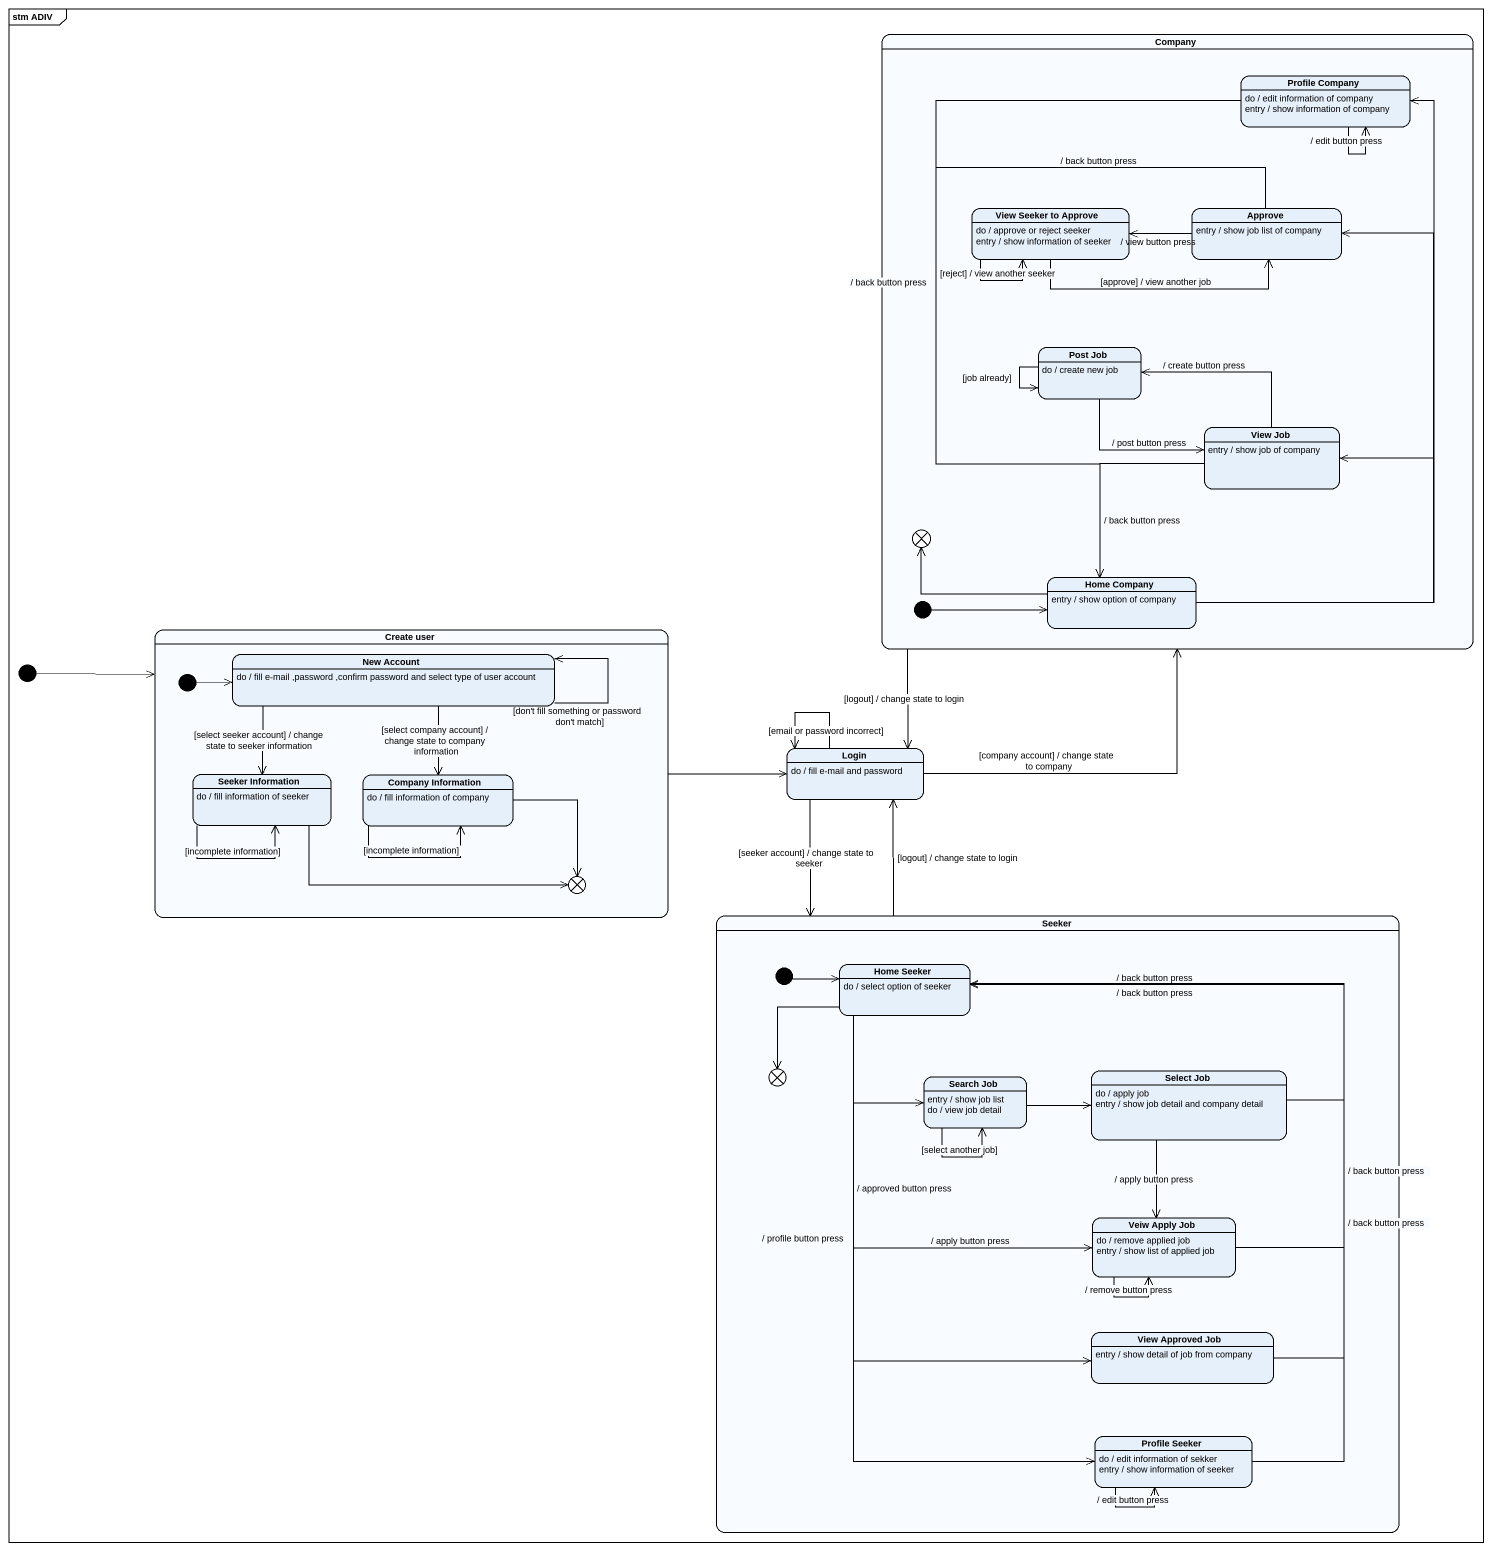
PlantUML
@startuml
mainframe stm ADIV
hide empty description
state Company {
  state "Profile Company" as Profile_Company
  Profile_Company : do / edit information of company
  Profile_Company : entry / show information of company
  state "View Seeker to Approve" as View_Seeker_to_Approve
  View_Seeker_to_Approve : do / approve or reject seeker
  View_Seeker_to_Approve : entry / show information of seeker
  state Approve
  Approve : entry / show job list of company
  state "Post Job" as Post_Job
  Post_Job : do / create new job
  state "View Job" as View_Job
  View_Job : entry / show job of company
  state exit1 <<exitPoint>>
  state "Home Company" as Home_Company
  Home_Company : entry / show option of company
  [*] -right-> Home_Company
}
state "Create user" as Create_user {
  state "New Account" as New_Account
  New_Account : do / fill e-mail ,password ,confirm password and select type of user account
  state "Seeker Information" as Seeker_Information
  Seeker_Information : do / fill information of seeker
  state "Company Information" as Company_Information
  Company_Information : do / fill information of company
  state exit2 <<exitPoint>>
  [*] -right-> New_Account
}
state Login
Login : do / fill e-mail and password
state Seeker {
  state "Home Seeker" as Home_Seeker
  Home_Seeker : do / select option of seeker
  state exit3 <<exitPoint>>
  state "Search Job" as Search_Job
  Search_Job : entry / show job list
  Search_Job : do / view job detail
  state "Select Job" as Select_Job
  Select_Job : do / apply job
  Select_Job : entry / show job detail and company detail
  state "Veiw Apply Job" as Veiw_Apply_Job
  Veiw_Apply_Job : do / remove applied job
  Veiw_Apply_Job : entry / show list of applied job
  state "View Approved Job" as View_Approved_Job
  View_Approved_Job : entry / show detail of job from company
  state "Profile Seeker" as Profile_Seeker
  Profile_Seeker : do / edit information of sekker
  Profile_Seeker : entry / show information of seeker
  [*] -right-> Home_Seeker
}
[*] -right-> Create_user
Company --> Login : [logout] / change state to login
Profile_Company --> Profile_Company : / edit button press
Profile_Company --> Home_Company : / back button press
View_Seeker_to_Approve --> View_Seeker_to_Approve : [reject] / view another seeker
View_Seeker_to_Approve -right-> Approve : [approve] / view another job
Approve -left-> View_Seeker_to_Approve : / view button press
Approve --> Home_Company : / back button press
Post_Job --> Post_Job : [job already]
Post_Job -right-> View_Job : / post button press
View_Job -left-> Post_Job : / create button press
View_Job --> Home_Company : / back button press
Home_Company -up-> Profile_Company
Home_Company -up-> Approve
Home_Company -up-> View_Job
Home_Company -left-> exit1
Create_user -right-> Login
New_Account --> New_Account : [don't fill something or password don't match]
New_Account --> Seeker_Information : [select seeker account] / change state to seeker information
New_Account --> Company_Information : [select company account] / change state to company information
Login -up-> Company : [company account] / change state to company
Login --> Login : [email or password incorrect]
Login --> Seeker : [seeker account] / change state to seeker
Seeker_Information --> Seeker_Information : [incomplete information]
Seeker_Information -right-> exit2
Company_Information --> Company_Information : [incomplete information]
Company_Information --> exit2
Seeker -up-> Login : [logout] / change state to login
Home_Seeker --> exit3
Home_Seeker --> Search_Job
Home_Seeker --> Veiw_Apply_Job : / apply button press
Home_Seeker --> View_Approved_Job : / approved button press
Home_Seeker --> Profile_Seeker : / profile button press
Search_Job --> Search_Job : [select another job]
Search_Job -right-> Select_Job
Select_Job -left-> Home_Seeker : / back button press
Select_Job --> Veiw_Apply_Job : / apply button press
Veiw_Apply_Job -up-> Home_Seeker : / back button press
Veiw_Apply_Job --> Veiw_Apply_Job : / remove button press
View_Approved_Job -up-> Home_Seeker : / back button press
Profile_Seeker -up-> Home_Seeker : / back button press
Profile_Seeker --> Profile_Seeker : / edit button press
@enduml
